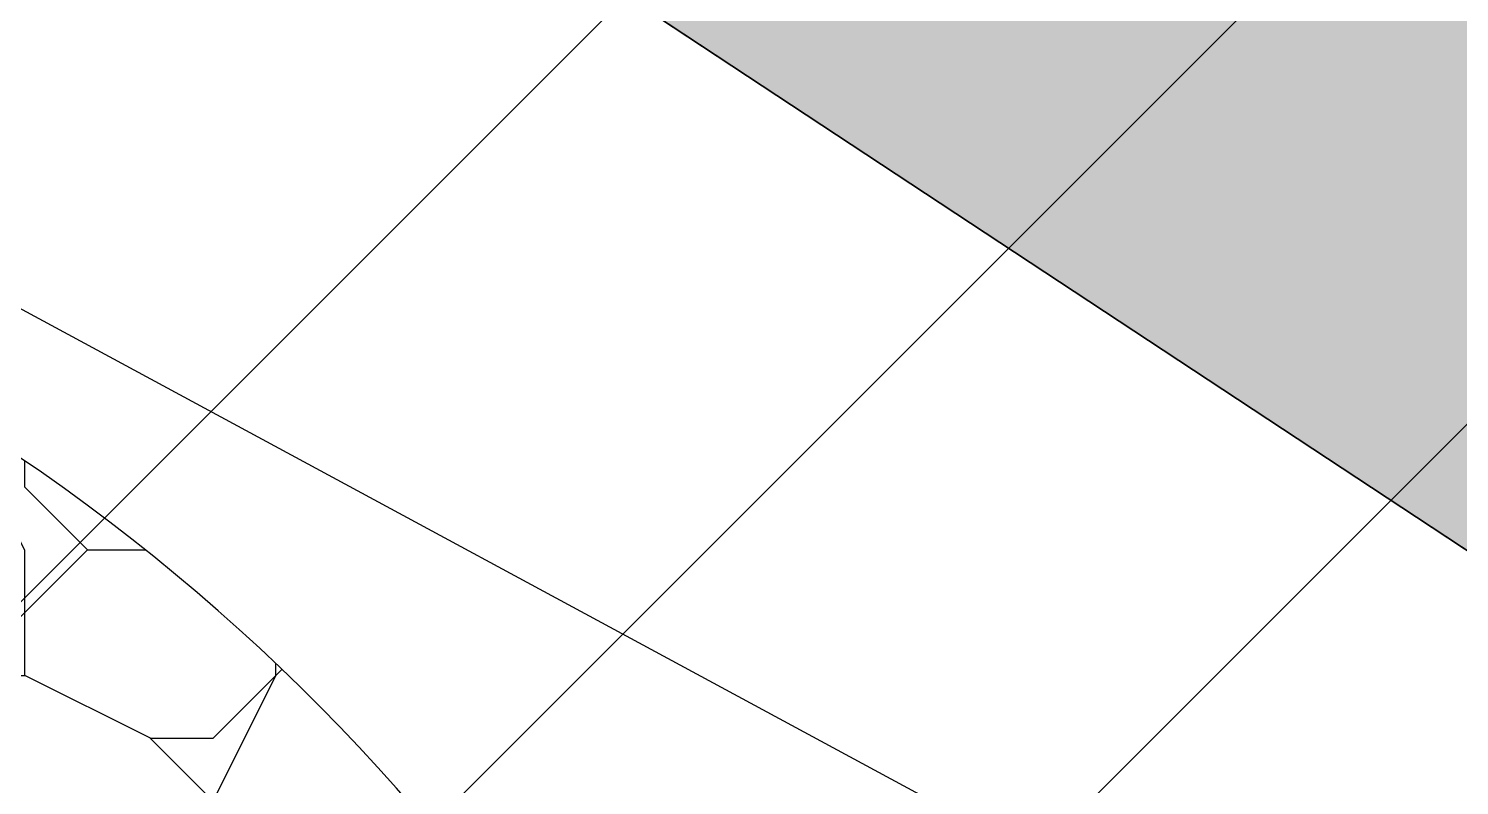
# Model space of a CAD drawing. Header units: millimetres. Extents: x 648844 to 649530, y 1246379 to 1246752.
# Drawn here: x 649063.13 to 649071.11, y 1246550.86 to 1246555.08 of the extents above; entities that cross this region are included whole.
import ezdxf

# ---------------------------------------------------------------- set-up
doc = ezdxf.new("R2010")
doc.units = ezdxf.units.MM
doc.header["$LTSCALE"] = 20
doc.header["$MEASUREMENT"] = 0
doc.layers.get('0').update_dxf_attribs({"linetype": 'CONTINUOUS'})
for name, color, linetype in [('acera', 8, 'CONTINUOUS'), ('quebrada', 5, 'CONTINUOUS'), ('TECHO', 30, 'CONTINUOUS')]:
    doc.layers.add(name, color=color, linetype=linetype)

msp = doc.modelspace()

# ---------------------------------------------------------------- hatches: boundary and pattern name
h = msp.add_hatch()
h.set_pattern_fill('ANSI31', color=2, scale=20, style=0)
h.set_pattern_definition([(45, (-526.4316489867633, -3378.367883687839), (-1.767766952966369, 1.767766952966369), [])])
edge = h.paths.add_edge_path()
edge.add_line((649057.8519686605, 1246574.731937029), (649143.484031076, 1246525.395827967))
edge.add_line((649021.4650291716, 1246521.520933308), (649057.8519686605, 1246574.731937029))
edge.add_line((649021.4650291716, 1246521.520933308), (649126.0130467353, 1246470.828113168))
edge.add_line((649143.484031076, 1246525.395827967), (649148.0277335674, 1246486.904175728))
h.paths.add_polyline_path([(649085.8330108997, 1246502.103295551), (649115.3070900415, 1246502.103295551), (649115.3070900415, 1246507.529080002), (649085.8330108997, 1246507.529080002)], flags=24)
at = {"layer": 'acera'}
h = msp.add_hatch(dxfattribs=at)
h.set_pattern_fill('PETRA11', color=254, scale=7, style=0, pattern_type=2)
h.set_pattern_definition([(0, (2687.656187323621, -252.1344165771734), (7, 7), [2.1, -2.45, 0.35, -2.1]), (0, (2690.456187323667, -250.7344165772665), (7, 7), [0.35, -1.75, 1.4, -3.5]), (0, (2691.506187323597, -250.3844165771734), (7, 7), [0.35, -6.649999999999999]), (0, (2688.35618732369, -250.0344165770803), (7, 7), [1.4, -5.600000000000001]), (0, (2687.656187323621, -249.3344165771268), (7, 7), [0.7000000000000001, -6.3]), (0, (2692.556187323644, -248.6344165771734), (7, 7), [0.7000000000000001, -0.35, 0.35, -5.600000000000001]), (0, (2689.756187323597, -248.2844165770803), (7, 7), [1.05, -5.95]), (0, (2688.006187323597, -247.5844165771268), (7, 7), [0.7000000000000001, -6.3]), (0, (2690.806187323644, -246.8844165771734), (7, 7), [0.35, -2.1, 1.05, -3.5]), (0, (2689.406187323621, -246.5344165770803), (7, 7), [0.7000000000000001, -6.3]), (0, (2691.85618732369, -246.18441657722), (7, 7), [0.7000000000000001, -6.3]), (0, (2690.456187323667, -245.8344165771268), (7, 7), [0.7000000000000001, -6.3]), (0, (2693.256187323597, -245.4844165772665), (7, 7), [0.7000000000000001, -6.3]), (90, (2687.306187323644, -252.1344165771734), (-6.999999999999999, 7), [1.4, -0.35, 0.7000000000000001, -2.8, 1.4, -0.35]), (90, (2687.656187323621, -247.5844165771268), (-6.999999999999999, 7), [0.35, -6.649999999999999]), (90, (2688.706187323667, -249.68441657722), (-6.999999999999999, 7), [0.7000000000000001, -1.4, 0.35, -4.55]), (90, (2689.056187323644, -248.6344165771734), (-6.999999999999999, 7), [0.7000000000000001, -1.4, 1.05, -3.850000000000001]), (90, (2690.10618732369, -250.3844165771734), (-6.999999999999999, 7), [0.35, -3.5, 0.7000000000000001, -0.35, 0.7000000000000001, -1.4]), (90, (2690.456187323667, -251.0844165771268), (-6.999999999999999, 7), [0.35, -6.649999999999999]), (90, (2691.156187323621, -248.9844165772665), (-6.999999999999999, 7), [0.35, -0.35, 1.05, -5.25]), (90, (2691.506187323597, -250.0344165770803), (-6.999999999999999, 7), [0.7000000000000001, -2.8, 0.35, -0.35, 0.35, -2.45]), (90, (2692.206187323667, -251.7844165770803), (-6.999999999999999, 7), [1.05, -5.95]), (90, (2692.906187323621, -246.5344165770803), (-6.999999999999999, 7), [0.35, -0.35, 0.35, -5.95]), (90, (2693.256187323597, -248.2844165770803), (-6.999999999999999, 7), [1.05, -5.95]), (90, (2694.131187323597, -248.80941657722), (-6.999999999999999, 7), [0.35, -6.649999999999999]), (45, (2689.756187323597, -252.1344165771734), (7.771561172376096e-16, 7.000000000133173), [0.4949700000000001, -9.4045249368]), (45, (2689.056187323644, -245.4844165772665), (7.771561172376096e-16, 7.000000000133173), [0.4949700000000001, -1.48491, 1.48491, -6.434704936799999]), (45, (2689.756187323597, -246.5344165770803), (7.771561172376096e-16, 7.000000000133173), [0.9899400000000002, -2.4748738, 0.4949700000000001, -5.9397111368]), (45, (2691.156187323621, -246.8844165771734), (7.771561172376096e-16, 7.000000000133173), [0.9899400000000002, -3.464825, 0.4949700000000001, -4.9497599368]), (45, (2688.35618732369, -250.0344165770803), (7.771561172376096e-16, 7.000000000133173), [0.4949700000000001, -9.4045249368]), (45, (2690.10618732369, -250.0344165770803), (7.771561172376096e-16, 7.000000000133173), [1.484924, -8.414570936799999]), (45, (2691.506187323597, -249.3344165771268), (7.771561172376096e-16, 7.000000000133173), [0.4949700000000001, -2.969848, 0.4949700000000001, -5.9397069368]), (45, (2692.556187323644, -248.6344165771734), (7.771561172376096e-16, 7.000000000133173), [0.9899400000000002, -8.9095549368]), (45, (2693.956187323667, -248.6344165771734), (7.771561172376096e-16, 7.000000000133173), [0.9899400000000002, -8.9095549368]), (45, (2693.956187323667, -250.7344165772665), (7.771561172376096e-16, 7.000000000133173), [0.4949700000000001, -9.4045249368]), (45, (2693.256187323597, -247.2344165772665), (7.771561172376096e-16, 7.000000000133173), [0.4949700000000001, -9.4045249368]), (45, (2692.556187323644, -246.18441657722), (7.771561172376096e-16, 7.000000000133173), [0.4949700000000001, -9.4045249368]), (45, (2693.956187323667, -245.4844165772665), (7.771561172376096e-16, 7.000000000133173), [0.4949700000000001, -9.4045249368]), (45, (2687.306187323644, -245.4844165772665), (7.771561172376096e-16, 7.000000000133173), [0.4949700000000001, -9.4045249368]), (45, (2690.806187323644, -248.2844165770803), (7.771561172376096e-16, 7.000000000133173), [0.4949700000000001, -9.4045249368]), (45, (2691.506187323597, -245.4844165772665), (7.771561172376096e-16, 7.000000000133173), [0.4949700000000001, -3.464825, 0.4949700000000001, -5.444729936799999]), (45, (2688.35618732369, -249.3344165771268), (7.771561172376096e-16, 7.000000000133173), [0.9899400000000002, -8.9095549368]), (45, (2688.35618732369, -247.5844165771268), (7.771561172376096e-16, 7.000000000133173), [1.48491, -8.414584936799999]), (135, (2687.656187323621, -249.3344165771268), (-7.000000000133173, 7.771561172376096e-16), [0.74249, -9.1570049368]), (135, (2691.506187323597, -249.68441657722), (-7.000000000133173, 7.771561172376096e-16), [0.4949700000000001, -9.4045249368]), (135, (2693.60618732369, -248.6344165771734), (-7.000000000133173, 7.771561172376096e-16), [0.4949700000000001, -9.4045249368]), (135, (2691.156187323621, -247.2344165772665), (-7.000000000133173, 7.771561172376096e-16), [0.4949700000000001, -9.4045249368]), (135, (2691.506187323597, -246.18441657722), (-7.000000000133173, 7.771561172376096e-16), [0.4949700000000001, -9.4045249368]), (135, (2690.456187323667, -245.8344165771268), (-7.000000000133173, 7.771561172376096e-16), [0.4949700000000001, -9.4045249368]), (135, (2691.85618732369, -246.18441657722), (-7.000000000133173, 7.771561172376096e-16), [0.4949700000000001, -9.4045249368]), (135, (2687.656187323621, -250.3844165771734), (-7.000000000133173, 7.771561172376096e-16), [0.4949700000000001, -9.4045249368]), (135, (2689.056187323644, -247.93441657722), (-7.000000000133173, 7.771561172376096e-16), [0.4949700000000001, -9.4045249368]), (135, (2689.056187323644, -250.0344165770803), (-7.000000000133173, 7.771561172376096e-16), [0.9899400000000002, -8.9095549368]), (135, (2690.456187323667, -250.7344165772665), (-7.000000000133173, 7.771561172376096e-16), [0.9899400000000002, -8.9095549368]), (135, (2693.256187323597, -246.8844165771734), (-7.000000000133173, 7.771561172376096e-16), [0.9899400000000002, -8.9095549368]), (135, (2691.156187323621, -248.6344165771734), (-7.000000000133173, 7.771561172376096e-16), [0.4949700000000001, -9.4045249368]), (135, (2692.206187323667, -250.7344165772665), (-7.000000000133173, 7.771561172376096e-16), [0.9899400000000002, -5.939696000000001, 0.4949700000000001, -2.4748889368]), (135, (2688.006187323597, -247.5844165771268), (-7.000000000133173, 7.771561172376096e-16), [0.9899400000000002, -1.9798989, 0.9899400000000002, -5.9397160368]), (135, (2687.306187323644, -251.43441657722), (-7.000000000133173, 7.771561172376096e-16), [0.9898, -2.4752, 0.9898, -2.4752, 0.4949, -2.4745949368]), (26.56505118, (2689.756187323597, -250.0344165770803), (7.000000000000657, 3.569913253897994e-10), [1.5652, -0.7826, 0.7826, -12.522075839]), (26.56505118, (2690.806187323644, -245.8344165771268), (7.000000000000657, 3.569913253897994e-10), [1.5652, -14.087275839]), (26.56505118, (2690.806187323644, -250.7344165772665), (7.000000000000657, 3.569913253897994e-10), [0.7826, -14.869875839]), (26.56505118, (2687.656187323621, -250.3844165771734), (7.000000000000657, 3.569913253897994e-10), [0.7826, -14.869875839]), (26.56505118, (2689.056187323644, -248.6344165771734), (7.000000000000657, 3.569913253897994e-10), [0.7826, -14.869875839]), (26.56505118, (2687.656187323621, -247.93441657722), (7.000000000000657, 3.569913253897994e-10), [0.7826, -14.869875839]), (63.43494882, (2688.706187323667, -247.2344165772665), (3.569905482336821e-10, 7.000000000000657), [0.7825999999999981, -14.86987583899997]), (63.43494882, (2691.156187323621, -247.2344165772665), (3.569905482336821e-10, 7.000000000000657), [0.7825999999999981, -14.86987583899997]), (63.43494882, (2691.85618732369, -252.1344165771734), (3.569905482336821e-10, 7.000000000000657), [0.7825999999999981, -14.86987583899997]), (63.43494882, (2687.306187323644, -248.2844165770803), (3.569905482336821e-10, 7.000000000000657), [0.7825999999999981, -14.86987583899997]), (63.43494882, (2690.10618732369, -251.7844165770803), (3.569905482336821e-10, 7.000000000000657), [0.7825999999999981, -5.478199999999984, 0.7825999999999981, -8.60907583899997]), (116.56505118, (2689.056187323644, -245.8344165771268), (-3.569913253897994e-10, 7.000000000000657), [0.7826, -14.869875839]), (116.56505118, (2693.256187323597, -247.2344165772665), (-3.569913253897994e-10, 7.000000000000657), [0.7826, -14.869875839]), (116.56505118, (2690.10618732369, -245.8344165771268), (-3.569913253897994e-10, 7.000000000000657), [0.7826, -14.869875839]), (116.56505118, (2687.306187323644, -249.68441657722), (-3.569913253897994e-10, 7.000000000000657), [0.7826, -14.869875839]), (153.43494882, (2692.556187323644, -250.7344165772665), (-7.000000000000657, 3.569928797020339e-10), [0.7826, -14.869875839]), (153.43494882, (2693.956187323667, -248.9844165772665), (-7.000000000000657, 3.569928797020339e-10), [0.7826, -14.869875839]), (153.43494882, (2689.756187323597, -248.2844165770803), (-7.000000000000657, 3.569928797020339e-10), [0.7826, -14.869875839]), (153.43494882, (2690.806187323644, -246.8844165771734), (-7.000000000000657, 3.569928797020339e-10), [0.7826, -14.869875839]), (153.43494882, (2693.256187323597, -245.4844165772665), (-7.000000000000657, 3.569928797020339e-10), [0.7826, -14.869875839]), (153.43494882, (2688.35618732369, -252.1344165771734), (-7.000000000000657, 3.569928797020339e-10), [1.1739, -14.478575839])])
h.paths.add_polyline_path([(649052.0076629827, 1246553.490485448), (649054.3865964818, 1246551.480393355, -0.4689705746257096), (649065.254735126, 1246545.176824342, -0.02457301665360992), (649067.7141574593, 1246545.871140496, 0.4838995627064763)])
h.paths.add_polyline_path([(649071.3946228841, 1246544.343927341), (649071.3946228841, 1246546.443823602, 0.1398393555692475), (649058.039801588, 1246541.408026047), (649059.6095553059, 1246539.838272328, -0.1366225946728089)])
h.paths.add_polyline_path([(649059.6095553059, 1246539.838272329), (649058.039801588, 1246541.408026047, 0.1294977903950399), (649049.7601912526, 1246531.059063478), (649051.7891222341, 1246529.743608579, -0.1383384952531995)])
at = {"layer": 'TECHO'}
h = msp.add_hatch(dxfattribs=at)
h.set_pattern_fill('SPANTILE', color=254, scale=0.2049999999999998, angle=115.7700901202393, style=0, pattern_type=2)
h.set_pattern_definition([(231.6167778377165, (649106.5223308394, 1246511.895854009), (1.525783080433833, 1.940518312559739), [0.1893117599999995, -4.543480804999984]), (326.5864778377163, (649106.4047836411, 1246511.747457324), (0.05822823465483248, -0.2840061138232445), [0.01639999999999998, -0.1885999999999999]), (146.5864778377164, (649106.5668697002, 1246511.62087901), (-0.05822823465483246, 0.2840061138232445), [0.05739999999999988, -0.1475999999999995]), (56.58647783771651, (649106.5189568917, 1246511.652487913), (0.2840061138232445, 0.0582282346548324), [0.02049999999999998, -0.1844999999999998]), (236.5864778377164, (649106.420730794, 1246511.741848552), (-0.2840061138232445, -0.05822823465483243), [0.02049999999999994, -0.1844999999999995]), (146.5864778377164, (649106.4094419002, 1246511.724736834), (-0.05822823465483246, 0.2840061138232445), [0.01639999999999994, -0.1885999999999995]), (146.5864778377164, (649106.5759008155, 1246511.634568385), (-0.05822823465483246, 0.2840061138232445), [0.04099999999999989, -0.1639999999999996]), (61.55617783771655, (649106.5416773804, 1246511.657146172), (1.183551706996533, 2.166294229042638), [0.1893117599999992, -4.543480804999976]), (93.8903778377163, (649106.5473218276, 1246511.665702031), (0.3054076650748089, -4.376548421869589), [0.05412163999999993, -5.358033749999991]), (128.1515778377163, (649106.543649757, 1246511.719698868), (-0.2293456635186856, 0.3968948292321711), [0.05186130999999998, -0.5964054749999995]), (165.0213778377164, (649106.5116127508, 1246511.760481586), (0.4551231821701076, -0.05466102722613025), [0.05186130999999999, -0.5964054749999996]), (199.2825778377163, (649106.4615135137, 1246511.773885559), (-4.14363403617349, -1.441439178432523), [0.05412163999999995, -5.358033749999993]), (126.3615778377164, (649106.5271916727, 1246511.713365112), (1.430731749176408, -1.926248149919948), [0.04150942499999978, -4.109424259999972]), (166.8113778377164, (649106.5025816356, 1246511.746792213), (-2.333845147843644, 0.5573079032797671), [0.04150942499999992, -4.10942425999999]), (199.1810778377165, (649106.4621671465, 1246511.756262909), (-3.178728809428016, -1.095631456353958), [0.04387184499999992, -4.34331962499999]), (93.99187783771619, (649106.5302457858, 1246511.669599631), (0.2436180814794828, -3.353412495118397), [0.04387184499999996, -4.343319624999994])])
h.paths.add_polyline_path([(649071.6062267344, 1246556.985761438), (649072.820498457, 1246551.063194918), (649063.2313691677, 1246557.389308248), (649069.1539356881, 1246558.603579971)])

# ---------------------------------------------------------------- linework, layer by layer
at = {"color": 254}
msp.add_lwpolyline([(649063.1428339619, 1246557.447716442), (649067.9337304223, 1246564.709762376), (649077.6999301238, 1246558.266832654), (649072.9090336631, 1246551.004786721), (649063.142833961, 1246557.447716443)], dxfattribs=at)
at = {"layer": 'acera', "color": 254}
for centre, radius, start, end in [((649056.8462307131, 1246543.466361817), 11.13080375598638, 12.47696985277105, 115.767100294198), ((649057.1993906565, 1246543.809203783), 8.170615675499887, 9.635684441585381, 110.1364658182578)]:
    msp.add_arc(centre, radius, start, end, dxfattribs=at)
at = {"layer": 'quebrada', "color": 0}
msp.add_line((649048.3452760843, 1246561.474455387, 36), (649145.7558823216, 1246508.876971368), dxfattribs=at)
at = {"layer": 'TECHO', "color": 254}
for p, q in [((649063.1428339619, 1246557.447716442), (649072.9090336631, 1246551.004786721)), ((649072.9090336625, 1246551.004786721), (649063.1428339622, 1246557.447716444))]:
    msp.add_line(p, q, dxfattribs=at)

doc.saveas('drawing.dxf')
